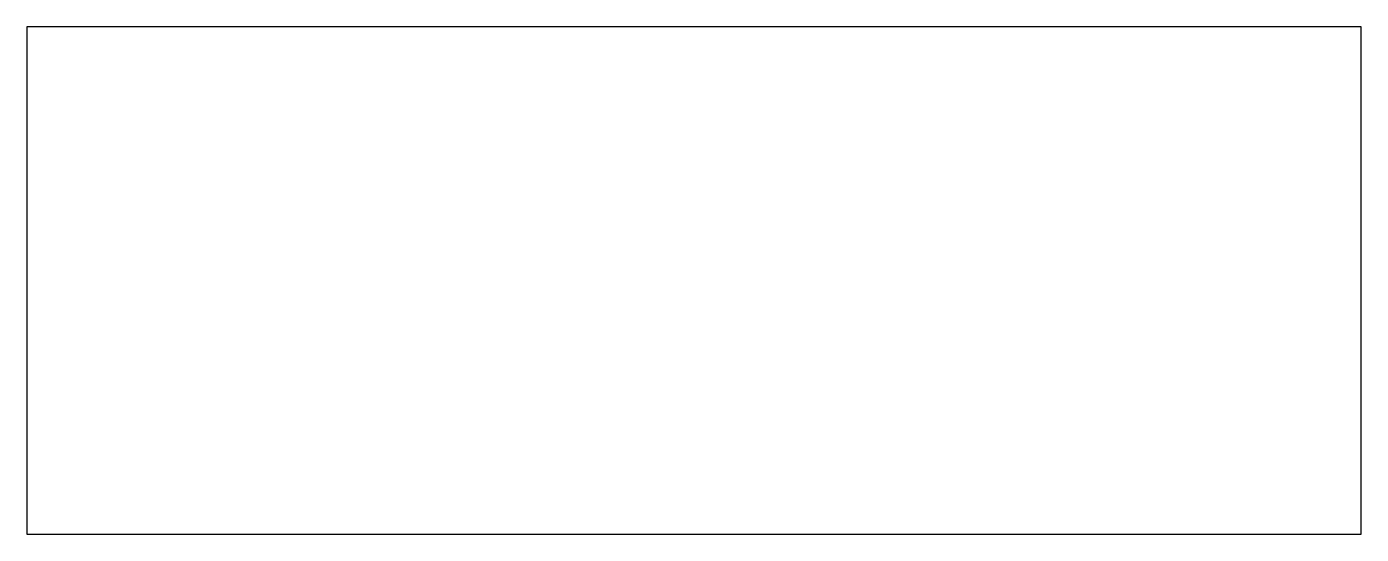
# Model space of a CAD drawing. Header units: millimetres. Extents: x -318 to -12, y 172 to 288.
import ezdxf

# ---------------------------------------------------------------- set-up
doc = ezdxf.new("R2010")
doc.units = ezdxf.units.MM
doc.layers.get('0').update_dxf_attribs({"linetype": 'CONTINUOUS'})

msp = doc.modelspace()

# ---------------------------------------------------------------- linework, layer by layer
msp.add_lwpolyline([(-318, 171.64), (-12, 171.64), (-12, 288), (-318, 288)], close=True)

doc.saveas('drawing.dxf')
